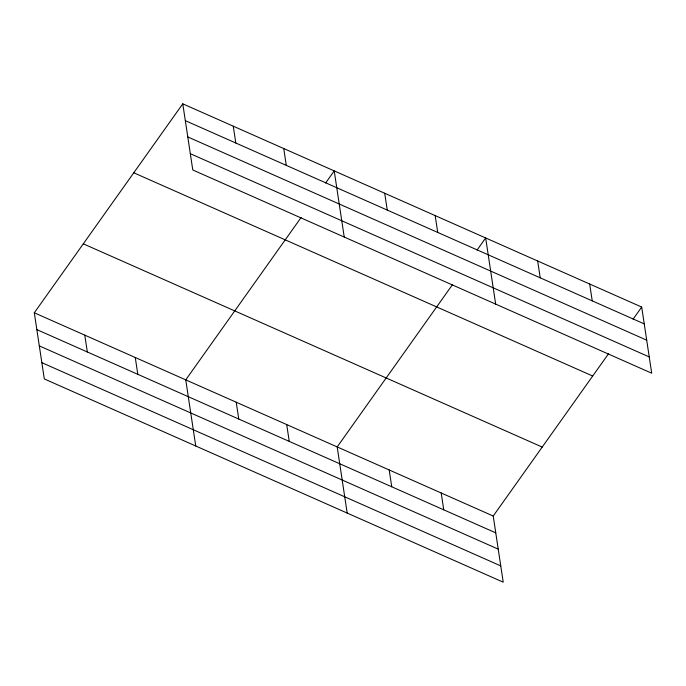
<?xml version="1.0" encoding="UTF-8"?>
<svg xmlns="http://www.w3.org/2000/svg" width="686" height="686" viewBox="0 0 686 686"><rect width="100%" height="100%" fill="white"/><g stroke="black" fill="none" stroke-linecap="round" stroke-linejoin="round"><path stroke-width="1.03" d="M608.619 353.616L493.217 516.026L503.224 582.174L44.307 378.938L34.3 312.79L182.776 103.826L641.693 307.062L651.7 373.21L192.783 169.974L182.776 103.826M301.145 217.445L185.743 379.855L195.75 446.003M325.644 182.965L334.219 170.891L344.226 237.039M452.589 284.51L337.186 446.929L347.185 513.077M477.087 250.03L485.662 237.965L495.669 304.112M633.118 319.136L641.693 307.062M185.323 120.65L644.24 323.895M187.784 136.926L646.701 340.17M190.322 153.698L649.239 356.934M133.779 172.786L592.695 376.022M83.298 243.83L542.214 447.075M34.3 312.79L493.217 516.026M36.847 329.614L495.764 532.859M39.308 345.89L498.225 549.134M41.846 362.662L500.763 565.899M589.686 284.03L592.232 300.862M537.678 260.997L540.216 277.83M435.181 215.61L437.728 232.434M441.209 492.994L443.748 509.827M384.7 193.255L387.247 210.079M389.194 469.961L391.74 486.794M283.738 148.536L286.285 165.369M286.705 424.574L289.252 441.398M233.257 126.181L235.804 143.014M236.224 402.219L238.771 419.043M135.262 357.5L137.809 374.333M84.781 335.145L87.328 351.978"/></g></svg>
